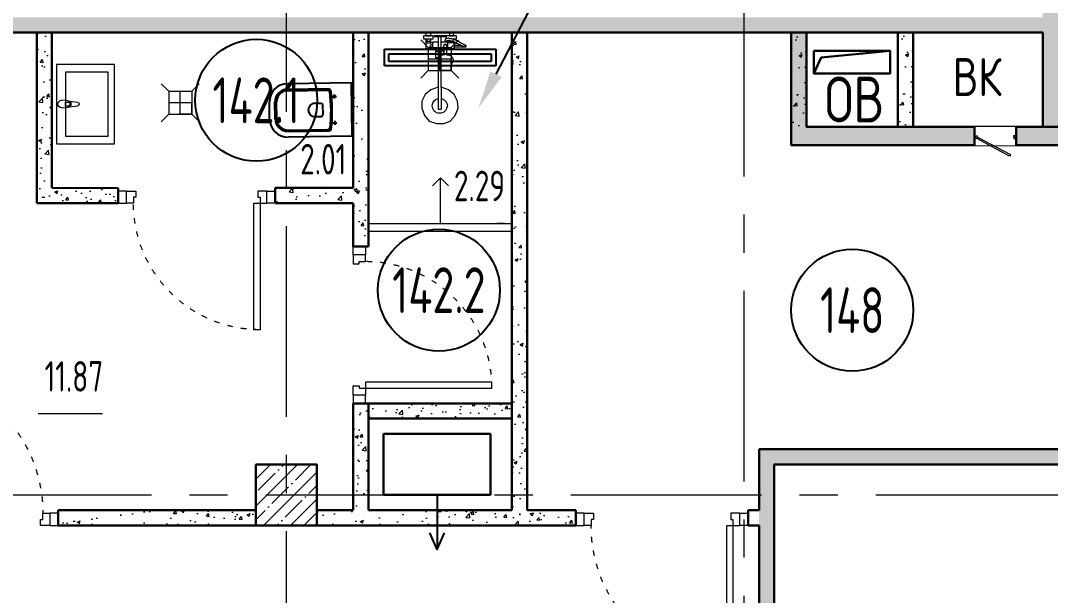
# Model space of a CAD drawing. Header units: millimetres. Extents: x -8689834 to 9419935, y 0 to 233063.
# Drawn here: x -207975 to -201223, y 105942 to 109713 of the extents above; entities that cross this region are included whole.
import ezdxf
from ezdxf import colors
from ezdxf.entities.mleader import LeaderData, LeaderLine
from ezdxf.enums import TextEntityAlignment as Align
from ezdxf.math import Vec2, Vec3

# ---------------------------------------------------------------- set-up
doc = ezdxf.new("R2010")
doc.units = ezdxf.units.MM
doc.header["$MEASUREMENT"] = 0
doc.linetypes.add('ACAD_ISO03W100', pattern=[30, 12, -18])
doc.linetypes.add('CENTER', pattern=[2, 1.25, -0.25, 0.25, -0.25])
doc.layers.get('0').update_dxf_attribs({"color": 250, "lineweight": 9})
for name, color, linetype, lineweight in [('АР_Выноски АПР', 7, 'Continuous', 5), ('АР_Двери', 175, 'Continuous', 18), ('АР_Колонны', 250, 'Continuous', 30), ('АР_Колонны Штрих', 250, 'Continuous', 5), ('АР_Маркер экспликации', 239, 'Continuous', 13), ('АР_Номер помещения', 1, 'Continuous', 25), ('АР_Оси', 195, 'Continuous', 9), ('АР_Отметки', 250, 'Continuous', 15), ('АР_Перегородки газоблок', 165, 'Continuous', 30), ('АР_Перегородки газоблок_Штрих', 165, 'Continuous', 5), ('АР_Помещения_площадь', 19, 'Continuous', 9), ('Задания на лючки', 32, 'Continuous', 15), ('М_проемы ОВ 4-5эт', 172, 'Continuous', 30)]:
    doc.layers.add(name, color=color, linetype=linetype, lineweight=lineweight)
for name, color, linetype in [('АР_Отверстия', 251, 'Continuous'), ('М_шахты ОВ-АР', 10, 'Continuous'), ('ПОДЛОЖКА', 251, 'Continuous'), ('ТХ_ВК_трапы', 5, 'Continuous'), ('ТХ_сантехника', 253, 'Continuous')]:
    doc.layers.add(name, color=color, linetype=linetype)
doc.styles.add('ICOCPEUR', font='isocpeur.ttf')
doc.styles.add('ISOCPEUR', font='isocpeur.ttf', dxfattribs={"width": 0.7})
doc.styles.get("Standard").update_dxf_attribs({"font": 'isocpeur.ttf', "width": 0.7})
pattern_1 = [(50, (0, 0), (215.17805, -18.82564), [22.5, -247.5]), (355, (0, 0), (-41.6254, 225.65764), [18, -198]), (100.45144, (17.93, -1.57), (173.55265, 206.832), [19.12206, -210.34263]), (46.1842, (0, 60), (320.1724, -49.65578), [33.75, -371.25]), (96.63564, (26.68, 55.86), (280.3986, 292.2356), [28.6831, -315.51413]), (351.18416, (0, 60), (280.3986, 292.2356), [27, -297]), (21, (30, 45), (179.07212, -120.78567), [22.5, -247.5]), (326, (30, 45), (72.9946, 217.54501), [18, -198]), (71.45144, (44.92, 34.93), (252.06671, 96.75935), [19.12206, -210.34263]), (37.5, (0, 0), (3.647957, 99.868156), [0, -195.6, 0, -201, 0, -198.75]), (7.5, (0, 0), (78.92086, 118.323514), [0, -114.6, 0, -191.1, 0, -75.75]), (327.5, (-66.9, 0), (160.14673, -6.766462), [0, -75, 0, -234, 0, -310.5]), (317.5, (-96.9, 0), (174.95585, 30.031495), [0, -97.5, 0, -155.4, 0, -220.5])]

# ---------------------------------------------------------------- blocks, each defined once
blk = doc.blocks.new('*U59')
at = {"layer": 'АР_Номер помещения', "color": 7}
blk.add_circle((-10429.2, 3686.1), 400, dxfattribs=at)
at = {"layer": 'АР_Помещения_площадь', "color": 7}
blk.add_line((-9125.1, 2539.7), (-9547.4, 2539.7), dxfattribs=at)
at = {"color": 7, "style": 'ISOCPEUR', "width": 0.7, "flags": 1}
blk.add_attdef('КАТЕГОРИЯ', (-499.2, -2092.2), '', height=250, dxfattribs=at)
at = {"layer": 'АР_Номер помещения', "color": 7, "style": 'ISOCPEUR', "width": 0.7}
blk.add_attdef('НОМЕР_ПОМЕЩЕНИЯ', text='', height=300, dxfattribs=at).set_placement((-10429.2, 3686.1), align=Align.MIDDLE_CENTER)
at = {"layer": 'АР_Помещения_площадь', "color": 7, "style": 'ISOCPEUR', "width": 0.7}
blk.add_attdef('ПЛОЩАДЬ_ПОМЕЩЕНИЯ', text='', height=200, dxfattribs=at).set_placement((-9120.2, 2786.2), align=Align.MIDDLE_RIGHT)
at = {"layer": 'АР_Помещения_площадь', "color": 7, "lineweight": 30, "width": 0.7, "flags": 104}
blk.add_attdef('ИМЯ_ПОМЕЩЕНИЯ', text='', height=100, dxfattribs=at).set_placement((157.6, 1217.1), align=Align.MIDDLE_CENTER)
blk = doc.blocks.new('*U280')
at = {"layer": 'АР_Номер помещения', "color": 7}
blk.add_circle((-1397.9, -1051.9), 400, dxfattribs=at)
at = {"layer": 'АР_Помещения_площадь', "color": 7}
blk.add_line((551.8, -1807.3), (129.5, -1807.3), dxfattribs=at)
at = {"color": 7, "style": 'ISOCPEUR', "width": 0.7, "flags": 1}
blk.add_attdef('КАТЕГОРИЯ', (-499.2, -2092.2), '', height=250, dxfattribs=at)
at = {"layer": 'АР_Номер помещения', "color": 7, "style": 'ISOCPEUR', "width": 0.7}
blk.add_attdef('НОМЕР_ПОМЕЩЕНИЯ', text='', height=300, dxfattribs=at).set_placement((-1397.9, -1051.9), align=Align.MIDDLE_CENTER)
at = {"layer": 'АР_Помещения_площадь', "color": 7, "lineweight": 30, "width": 0.7, "flags": 104}
blk.add_attdef('ИМЯ_ПОМЕЩЕНИЯ', text='', height=100, dxfattribs=at).set_placement((157.6, 1217.1), align=Align.MIDDLE_CENTER)
at = {"layer": 'АР_Помещения_площадь', "color": 7, "style": 'ISOCPEUR', "width": 0.7}
blk.add_attdef('ПЛОЩАДЬ_ПОМЕЩЕНИЯ', text='', height=200, dxfattribs=at).set_placement((556.7, -1560.8), align=Align.MIDDLE_RIGHT)
blk = doc.blocks.new('*U705')
blk.add_lwpolyline([(-100, 80), (-100, 910), (-140, 910), (-140, 80)], close=True)
for points in [[(-1030, 0), (-1030, 80), (-975, 80), (-975, 0), (-1030, 0)], [(-975, 80), (-975, 0), (-915, 0), (-915, 40), (-930, 40), (-930, 80), (-975, 80)], [(-55, 80), (-55, 0), (-115, 0), (-115, 40), (-100, 40), (-100, 80), (-55, 80)], [(0, 0), (0, 80), (-55, 80), (-55, 0), (0, 0)]]:
    blk.add_lwpolyline(points)
at = {"linetype": 'ACAD_ISO03W100', "ltscale": 3}
blk.add_arc((-100, 80), 830, 90, 180, dxfattribs=at)
blk = doc.blocks.new('унитаз поликлиники')
for p, q in [((0, 175), (0, -175)), ((0, 175), (420, 175)), ((420, 138.7), (149.6, 138.7)), ((125.6, 86.7), (99.5, 86.7)), ((112.4, 73.1), (112.4, 100.2)), ((420, 129), (156.8, 128.7)), ((191.9, -33.7), (191.9, 33.7)), ((242.4, 43.7), (201.9, 43.7)), ((494, 57.1), (494, -57.1)), ((504, 55), (504, -55)), ((540, 55), (540, -55)), ((242.4, -43.7), (201.9, -43.7)), ((125.5, -86.5), (99.4, -86.5)), ((112.3, -73), (112.3, -100.1)), ((420, -129), (155.2, -128.7)), ((0, -175), (420, -175)), ((420, -139), (147.9, -138.7))]:
    blk.add_line(p, q)
for centre, radius, start, end in [((420, 55), 120, 0, 90), ((420.5, 55.2), 83.5, 359.86187, 90.33349), ((420, 55), 74, 0, 90), ((242.4, 0), 43.7, 270, 90), ((420, -55), 120, 270, 0), ((420, -55), 84, 270, 0), ((420, -55), 74, 270, 358.40182)]:
    blk.add_arc(centre, radius, start, end)
at = {"extrusion": (0, 0, -1)}
for centre, major_axis, ratio, start_param, end_param in [((149.5, 127.3), (-5.6, -10.5), 0.821373, 1.269211, 2.570669), ((112.4, 86.8), (3.55, 3.55), 1, 5.504025, 11.78721), ((1158.1, 0), (-731, -726.4), 0.993775, 0.659849, 0.910919), ((984.1, 0), (-23.4, -941.4), 0.89728, 1.422258, 1.677847), ((154.4, 119.8), (-5.61, -7.72), 0.798093, 1.232924, 2.686723), ((201.9, -33.5), (4.12, -9.49), 0.964797, 0.42926, 1.943413), ((147.9, -127.5), (5.4, -10.4), 0.836443, 0.56114, 1.877577), ((155.2, -117.5), (5.3, -10.4), 0.842984, 0.549902, 1.8819)]:
    blk.add_ellipse(centre, major_axis=major_axis, ratio=ratio, start_param=start_param, end_param=end_param, dxfattribs=at)
for centre, major_axis, ratio, start_param, end_param in [((201.9, 33.5), (4.12, 9.49), 0.964797, 0.42926, 1.943413), ((112.3, -86.6), (3.54, -3.55), 1, 5.504025, 11.78721)]:
    blk.add_ellipse(centre, major_axis=major_axis, ratio=ratio, start_param=start_param, end_param=end_param)
blk = doc.blocks.new('Из_буфера27431')
at = {"linetype": 'Continuous', "lineweight": 5}
for p, q in [((-138.5, 11.1), (-85.6, 17.7)), ((-138.5, 11.1), (-85.6, 17.7)), ((-76.1, 21), (-34.1, 25)), ((-76.1, 21), (-34.1, 25)), ((-59, 13.6), (-73.9, 13.6)), ((-59, 13.6), (-73.9, 13.6)), ((-59, -13.6), (-59, 13.6)), ((-59, -13.6), (-59, 13.6)), ((-85.6, -17.7), (-138.5, -11.1)), ((-85.6, -17.7), (-138.5, -11.1)), ((-34.1, -25), (-76.1, -21)), ((-34.1, -25), (-76.1, -21)), ((-73.9, -13.6), (-59, -13.6)), ((-73.9, -13.6), (-59, -13.6))]:
    blk.add_line(p, q, dxfattribs=at)
for points in [[(0, -260), (-380, -260), (-380, 260), (0, 260)], [(-59, -210), (-339.1, -210), (-339.1, 210), (-59, 210)], [(-59, -210), (-339.1, -210), (-339.1, 210), (-59, 210)]]:
    blk.add_lwpolyline(points, close=True, dxfattribs=at)
for centre, radius, start, end in [((-137.1, 0), 11.2, 97.13892, 262.86108), ((-137.1, 0), 11.2, 97.13892, 262.86108), ((-74.2, 0), 21.1, 122.77103, 237.22897), ((-74.2, 0), 21.1, 122.77103, 237.22897), ((-73.9, 0), 13.6, 90, 270), ((-73.9, 0), 13.6, 90, 270), ((-74.2, 0), 21.1, 95.16961, 122.77103), ((-74.2, 0), 21.1, 95.16961, 122.77103), ((-34.1, 0), 25, 270, 90), ((-34.1, 0), 25, 270, 90), ((-74.2, 0), 21.1, 237.22897, 264.83039), ((-74.2, 0), 21.1, 237.22897, 264.83039)]:
    blk.add_arc(centre, radius, start, end, dxfattribs=at)
blk = doc.blocks.new('*U752')
blk.add_lwpolyline([(-100, 80), (-100, 1010), (-140, 1010), (-140, 80)], close=True)
for points in [[(-1130, 0), (-1130, 80), (-1075, 80), (-1075, 0), (-1130, 0)], [(-1075, 80), (-1075, 0), (-1015, 0), (-1015, 40), (-1030, 40), (-1030, 80), (-1075, 80)], [(-55, 80), (-55, 0), (-115, 0), (-115, 40), (-100, 40), (-100, 80), (-55, 80)], [(0, 0), (0, 80), (-55, 80), (-55, 0), (0, 0)]]:
    blk.add_lwpolyline(points)
at = {"linetype": 'ACAD_ISO03W100', "ltscale": 3}
blk.add_arc((-100, 80), 930, 90, 180, dxfattribs=at)
blk = doc.blocks.new('*U761')
blk.add_lwpolyline([(-100, 80), (-100, 1010), (-140, 1010), (-140, 80)], close=True)
for points in [[(-1130, 0), (-1130, 80), (-1075, 80), (-1075, 0), (-1130, 0)], [(-1075, 80), (-1075, 0), (-1015, 0), (-1015, 40), (-1030, 40), (-1030, 80), (-1075, 80)], [(-55, 80), (-55, 0), (-115, 0), (-115, 40), (-100, 40), (-100, 80), (-55, 80)], [(0, 0), (0, 80), (-55, 80), (-55, 0), (0, 0)]]:
    blk.add_lwpolyline(points)
at = {"linetype": 'ACAD_ISO03W100', "ltscale": 3}
blk.add_arc((-100, 80), 930, 90, 180, dxfattribs=at)
blk = doc.blocks.new('*U779')
for points in [[(0, 0), (0, -80), (55, -80), (55, 0), (0, 0)], [(55, -80), (55, 0), (115, 0), (115, -40), (100, -40), (100, -80), (55, -80)], [(975, -80), (975, 0), (915, 0), (915, -40), (930, -40), (930, -80), (975, -80)], [(1030, 0), (1030, -80), (975, -80), (975, 0), (1030, 0)]]:
    blk.add_lwpolyline(points)
blk.add_lwpolyline([(100, -80), (100, -910), (140, -910), (140, -80)], close=True)
at = {"linetype": 'ACAD_ISO03W100', "ltscale": 3}
blk.add_arc((100, -80), 830, 270, 0, dxfattribs=at)
blk = doc.blocks.new('*U780')
at = {"layer": 'АР_Номер помещения', "color": 7}
blk.add_circle((-6573.1, -2709.4), 400, dxfattribs=at)
at = {"layer": 'АР_Помещения_площадь', "color": 7}
blk.add_line((-5987.7, -3342.3), (-5987.7, -3342.3), dxfattribs=at)
at = {"color": 7, "style": 'ISOCPEUR', "width": 0.7, "flags": 1}
blk.add_attdef('КАТЕГОРИЯ', (-499.2, -2092.2), '', height=250, dxfattribs=at)
at = {"layer": 'АР_Номер помещения', "color": 7, "style": 'ISOCPEUR', "width": 0.7}
blk.add_attdef('НОМЕР_ПОМЕЩЕНИЯ', text='', height=300, dxfattribs=at).set_placement((-6573.1, -2709.4), align=Align.MIDDLE_CENTER)
at = {"layer": 'АР_Помещения_площадь', "color": 7, "lineweight": 30, "width": 0.7, "flags": 104}
blk.add_attdef('ИМЯ_ПОМЕЩЕНИЯ', text='', height=100, dxfattribs=at).set_placement((157.6, 1217.1), align=Align.MIDDLE_CENTER)
at = {"layer": 'АР_Помещения_площадь', "color": 7, "style": 'ISOCPEUR', "width": 0.7}
blk.add_attdef('ПЛОЩАДЬ_ПОМЕЩЕНИЯ', text='', height=200, dxfattribs=at).set_placement((-5982.8, -3095.8), align=Align.MIDDLE_RIGHT)
blk = doc.blocks.new('*U781')
at = {"layer": 'АР_Номер помещения', "color": 7}
blk.add_circle((-7450.8, -3955.1), 400, dxfattribs=at)
at = {"layer": 'АР_Помещения_площадь', "color": 7}
blk.add_line((-7021.8, -3517.7), (-7070.4, -3517.7), dxfattribs=at)
at = {"color": 7, "style": 'ISOCPEUR', "width": 0.7, "flags": 1}
blk.add_attdef('КАТЕГОРИЯ', (-499.2, -2092.2), '', height=250, dxfattribs=at)
at = {"layer": 'АР_Номер помещения', "color": 7, "style": 'ISOCPEUR', "width": 0.7}
blk.add_attdef('НОМЕР_ПОМЕЩЕНИЯ', text='', height=300, dxfattribs=at).set_placement((-7450.8, -3955.1), align=Align.MIDDLE_CENTER)
at = {"layer": 'АР_Помещения_площадь', "color": 7, "lineweight": 30, "width": 0.7, "flags": 104}
blk.add_attdef('ИМЯ_ПОМЕЩЕНИЯ', text='', height=100, dxfattribs=at).set_placement((157.6, 1217.1), align=Align.MIDDLE_CENTER)
at = {"layer": 'АР_Помещения_площадь', "color": 7, "style": 'ISOCPEUR', "width": 0.7}
blk.add_attdef('ПЛОЩАДЬ_ПОМЕЩЕНИЯ', text='', height=200, dxfattribs=at).set_placement((-7016.9, -3271.2), align=Align.MIDDLE_RIGHT)
blk = doc.blocks.new('ВВПС700_400')
at = {"linetype": 'ByBlock'}
for p, q in [((-3.5, 2), (3.5, 2)), ((-3.5, -2), (-3.5, 2)), ((3.5, 2), (3.5, -2)), ((3.5, -2), (-3.5, -2))]:
    blk.add_line(p, q, dxfattribs=at)
blk = doc.blocks.new('Из_буфера15266')
at = {"lineweight": 0, "ltscale": 100, "transparency": 33554687}
for points in [[(-13.2, -338.7), (-60.9, -354.5), (-97.9, -386.3), (-119.1, -428.6), (-119.1, -476.2), (-103.2, -523.9), (-71.4, -560.9), (-23.8, -576.8), (23.8, -576.8), (66.1, -560.9), (97.9, -523.9), (119.1, -476.2), (113.8, -428.6), (92.6, -386.3), (55.6, -354.5), (7.9, -338.7), (7.9, -195.8), (23.8, -195.8), (34.4, -195.8), (50.3, -195.8), (60.9, -195.8), (71.4, -190.5), (76.7, -185.2), (82, -174.6), (87.3, -169.3), (87.3, -158.7), (87.3, -153.5), (82, -148.2), (82, -148.2), (76.7, -137.6), (76.7, -137.6), (66.1, -132.3), (55.6, -127), (50.3, -127), (45, -127), (45, -105.8), (45, -84.7), (92.6, -84.7), (92.6, -74.1), (166.7, -74.1), (172, -74.1), (172, -68.8), (172, -63.5), (166.7, -63.5), (156.1, -58.2), (134.9, -47.6), (108.5, -31.7), (92.6, -26.5), (92.6, -21.2), (108.5, -21.2), (108.5, 0), (39.7, 0), (39.7, -21.2), (39.7, -21.2), (39.7, -21.2), (34.4, -21.2), (34.4, -21.2), (29.1, -42.3), (7.9, -42.3), (7.9, -5.3), (39.7, -5.3), (39.7, 0), (-39.7, 0), (-39.7, -5.3), (-13.2, -5.3), (-13.2, -42.3), (-50.3, -42.3), (-50.3, -47.6), (-60.9, -47.6), (-60.9, -37), (-60.9, -37), (-60.9, -21.2), (-45, -21.2), (-45, 0), (-108.5, 0), (-108.5, -21.2), (-92.6, -21.2), (-92.6, -37), (-92.6, -37), (-92.6, -47.6), (-92.6, -47.6), (-92.6, -84.7), (-29.1, -84.7)], [(-92.6, -21.2), (-60.9, -21.2)], [(-92.6, -37), (-60.9, -37)], [(-92.6, -47.6), (-60.9, -47.6)], [(-87.3, -21.2), (-87.3, -37)], [(-66.1, -21.2), (-66.1, -37)], [(-50.3, -47.6), (-50.3, -79.4)], [(-13.2, -5.3), (7.9, -5.3)], [(-13.2, -42.3), (-13.2, -142.9)], [(7.9, -195.8), (7.9, -42.3)], [(23.8, -63.5), (23.8, -63.5), (23.8, -63.5), (29.1, -58.2), (29.1, -58.2), (29.1, -58.2), (29.1, -58.2), (34.4, -58.2), (39.7, -58.2), (39.7, -58.2), (39.7, -58.2), (39.7, -58.2), (45, -58.2), (45, -63.5), (45, -63.5)], [(23.8, -105.8), (23.8, -63.5)], [(45, -42.3), (29.1, -42.3)], [(34.4, -58.2), (29.1, -58.2)], [(34.4, -58.2), (34.4, -58.2)], [(39.7, -58.2), (34.4, -58.2)], [(55.6, -15.9), (39.7, -21.2)], [(39.7, -58.2), (39.7, -58.2)], [(45, -63.5), (45, -63.5)], [(45, -84.7), (45, -63.5)], [(50.3, -47.6), (50.3, -47.6)], [(50.3, -52.9), (50.3, -47.6)], [(50.3, -79.4), (50.3, -47.6)], [(50.3, -58.2), (50.3, -52.9)], [(55.6, -15.9), (55.6, -15.9)], [(60.9, -21.2), (55.6, -15.9)], [(55.6, -31.7), (55.6, -31.7)], [(76.7, -37), (55.6, -31.7)], [(92.6, -26.5), (76.7, -21.2), (60.9, -21.2)], [(60.9, -37), (66.1, -37), (82, -37), (82, -37)], [(87.3, -47.6), (60.9, -47.6)], [(66.1, -31.7), (66.1, -37)], [(87.3, -37), (76.7, -37)], [(82, -21.2), (92.6, -21.2)], [(92.6, -63.5), (92.6, -74.1)], [(166.7, -74.1), (150.8, -68.8), (134.9, -63.5)], [(-50.3, -79.4), (-13.2, -79.4)], [(-29.1, -84.7), (-29.1, -142.9), (-23.8, -142.9), (-23.8, -142.9), (-23.8, -142.9), (-18.5, -142.9), (-13.2, -142.9), (-13.2, -142.9), (-13.2, -338.7)], [(-29.1, -84.7), (-13.2, -84.7)], [(-29.1, -100.5), (-13.2, -100.5)], [(23.8, -79.4), (7.9, -79.4)], [(23.8, -84.7), (7.9, -84.7)], [(23.8, -100.5), (7.9, -100.5)], [(13.2, -127), (7.9, -127)], [(18.5, -127), (13.2, -127)], [(23.8, -121.7), (18.5, -127)], [(23.8, -84.7), (23.8, -127)], [(23.8, -127), (23.8, -105.8)], [(45, -121.7), (34.4, -121.7), (23.8, -121.7)], [(50.3, -79.4), (45, -79.4)], [(45, -127), (45, -121.7)], [(166.7, -74.1), (166.7, -74.1)], [(-13.2, -338.7), (-13.2, -481.5)], [(7.9, -338.7), (7.9, -481.5)], [(-13.2, -481.5), (7.9, -481.5)]]:
    blk.add_lwpolyline(points, dxfattribs=at)
for points in [[(-92.6, 0), (-60.9, 0), (-60.9, 21.2), (-92.6, 21.2)], [(60.9, 0), (87.3, 0), (87.3, 21.2), (60.9, 21.2)], [(39.7, -21.2), (39.7, -21.2)], [(50.3, -42.3), (45, -42.3), (45, -31.7), (55.6, -31.7), (55.6, -31.7), (55.6, -37), (60.8, -37), (60.8, -47.6), (50.3, -47.6)], [(87.3, -47.6), (87.3, -37), (103.2, -47.6), (129.6, -58.2), (134.9, -63.5), (92.6, -63.5), (92.6, -47.6)]]:
    blk.add_lwpolyline(points, close=True, dxfattribs=at)
for points, knots in [([(-50.3, -74.1), (-55.6, -79.4), (-60.9, -74.1), (-66.1, -74.1), (-66.1, -68.8), (-66.1, -63.5), (-60.9, -58.2), (-55.6, -58.2), (-55.6, -58.2), (-50.3, -58.2)], [0, 0, 0, 0, 1, 1, 1, 2, 2, 2, 3, 3, 3, 3]), ([(7.9, -412.7), (34.4, -418), (55.6, -444.5), (45, -471), (39.7, -497.4), (13.2, -513.3), (-13.2, -508), (-39.7, -502.7), (-55.6, -476.2), (-50.3, -449.8), (-45, -428.6), (-34.4, -418), (-13.2, -412.7)], [0, 0, 0, 0, 1, 1, 1, 2, 2, 2, 3, 3, 3, 4, 4, 4, 4])]:
    blk.add_open_spline(points, degree=3, knots=knots, dxfattribs=at)
blk = doc.blocks.new('_DotSmall')
at = {"color": 0, "linetype": 'ByBlock', "const_width": 0.5}
blk.add_lwpolyline([(-0.0625, 0, 1), (0.0625, 0, 1)], format="xyb", close=True, dxfattribs=at)
blk = doc.blocks.new('*U2033')
at = {"color": 7}
blk.add_wipeout([(-565, 218), (445, 218), (445, -226), (-565, -226)], dxfattribs=at)
at = {"lineweight": 30}
for p, q in [((-565, 218), (-565, -226)), ((445, 218), (445, -226))]:
    blk.add_line(p, q, dxfattribs=at)
for p, q in [((-530, 60), (-565, 60)), ((-550, 60), (-550, -10)), ((-550, -10), (-550, 60)), ((-510, 60), (-530, 60)), ((-510, 20), (-510, 60)), ((-500, 20), (-510, 20)), ((-500, -10), (-500, 20)), ((380, -10), (380, 20)), ((380, 20), (390, 20)), ((390, 20), (390, 60)), ((390, 60), (410, 60)), ((410, 60), (445, 60)), ((430, 60), (430, -10)), ((430, -10), (430, 60)), ((-565, -10), (-530, -10)), ((-530, -10), (-500, -10)), ((410, -10), (380, -10)), ((445, -10), (410, -10))]:
    blk.add_line(p, q)
blk.add_lwpolyline([(389, 60), (370, 25), (-424, 448), (-406, 483)], close=True)
blk = doc.blocks.new('Трап ТХ')
at = {"layer": 'ТХ_ВК_трапы', "color": 5, "lineweight": 0}
for p, q in [((305243.2, -196674.3), (305292.9, -196724.5)), ((305491.2, -196675.5), (305442.2, -196724.5)), ((305292.9, -196724.5), (305292.9, -196874.5)), ((305292.9, -196724.5), (305442.2, -196724.5)), ((305367.6, -196874.5), (305367.6, -196724.5)), ((305442.2, -196724.5), (305442.2, -196874.5)), ((305442.2, -196799.5), (305292.9, -196799.5)), ((305442.2, -196874.5), (305442.2, -196799.5)), ((305243.2, -196924.3), (305292.9, -196874.5)), ((305292.9, -196874.5), (305442.2, -196874.5)), ((305442.2, -196874.5), (305367.6, -196874.5)), ((305493.2, -196925.5), (305442.2, -196874.5))]:
    blk.add_line(p, q, dxfattribs=at)

msp = doc.modelspace()

# ---------------------------------------------------------------- hatches: boundary and pattern name
at = {"layer": 'АР_Колонны Штрих', "ltscale": 100}
h = msp.add_hatch(dxfattribs=at)
h.set_pattern_fill('ANSI35', color=256, scale=500)
h.set_pattern_definition([(45, (-1163486.01, 146672.16), (-88.388348, 88.388348), []), (45, (-1163397.63, 146672.16), (-88.388348, 88.388348), [156.25, -31.25, 0, -31.25])])
h.paths.add_polyline_path([(-206033.915, 106800.682), (-206433.915, 106800.682), (-206433.915, 106400.682), (-206033.915, 106400.682)])
at = {"layer": 'АР_Перегородки газоблок_Штрих', "ltscale": 100}
h = msp.add_hatch(dxfattribs=at)
h.set_pattern_fill('AR-CONC', color=256, scale=30)
h.set_pattern_definition(pattern_1)
h.paths.add_polyline_path([(-210461.845, 109734.706), (-210361.845, 109634.706)], flags=17)
h.paths.add_polyline_path([(-201173.386, 109734.706), (-201293.386, 109734.706), (-210461.845, 109734.706), (-210361.845, 109634.706), (-202922.38, 109634.706), (-202922.38, 109061.231), (-202922.38, 108895.278), (-200133.915, 108895.278), (-200133.915, 106900.629), (-203133.862, 106900.629), (-203133.862, 104807.668), (-203241.852, 104807.722), (-203241.883, 104707.722), (-203033.915, 104707.668), (-203033.915, 106800.682), (-200033.915, 106800.682), (-200033.915, 110700.938), (-201173.387, 110702.536), (-201273.387, 110702.537), (-201273.386, 109734.706), (-201173.386, 109734.706), (-201173.386, 110062.089), (-201173.386, 110600.938), (-201171.313, 110600.938), (-200133.915, 110600.938), (-200133.915, 109015.278), (-201173.386, 109015.278)])
h.paths.add_polyline_path([(-201273.386, 109634.706), (-201273.386, 109014.706), (-202822.38, 109014.706), (-202822.38, 109634.706)], flags=16)
h.paths.add_polyline_path([(-202969.989, 109634.706), (-202849.5, 109634.706)], flags=17)
h = msp.add_hatch(dxfattribs=at)
h.set_pattern_fill('AR-CONC', color=256, scale=30)
h.set_pattern_definition([(50, (0, 673.48), (215.17805, -18.82564), [22.5, -247.5]), (355, (0, 673.48), (-41.6254, 225.65764), [18, -198]), (100.45144, (17.93, 671.9), (173.55265, 206.832), [19.12206, -210.34263]), (46.1842, (0, 733.48), (320.1724, -49.65578), [33.75, -371.25]), (96.63564, (26.68, 729.34), (280.3986, 292.2356), [28.6831, -315.51413]), (351.18416, (0, 733.48), (280.3986, 292.2356), [27, -297]), (21, (30, 718.48), (179.07212, -120.78567), [22.5, -247.5]), (326, (30, 718.48), (72.9946, 217.54501), [18, -198]), (71.45144, (44.92, 708.4), (252.06671, 96.75935), [19.12206, -210.34263]), (37.5, (0, 673.475), (3.647957, 99.868156), [0, -195.6, 0, -201, 0, -198.75]), (7.5, (0, 673.48), (78.92086, 118.323514), [0, -114.6, 0, -191.1, 0, -75.75]), (327.5, (-66.9, 673.475), (160.14673, -6.766462), [0, -75, 0, -234, 0, -310.5]), (317.5, (-96.9, 673.48), (174.95585, 30.031495), [0, -97.5, 0, -155.4, 0, -220.5])])
h.paths.add_polyline_path([(-205694.829, 109614.706), (-205794.829, 109614.706), (-205794.829, 108614.76), (-206233.915, 108614.76), (-206233.915, 108514.76), (-205794.829, 108514.76), (-205794.829, 108231.393), (-205694.829, 108231.393)])
h.paths.add_polyline_path([(-207335.099, 108614.282), (-207769.87, 108614.716), (-207769.865, 109634.716), (-207869.862, 109634.706), (-207869.854, 108514.829), (-207335.069, 108514.706)])
h.paths.add_polyline_path([(-206233.915, 108614.76), (-206305.069, 108614.76), (-206305.069, 108514.76), (-206233.915, 108514.76)])
h = msp.add_hatch(dxfattribs=at)
h.set_pattern_fill('AR-CONC', color=256, scale=30)
h.set_pattern_definition([(50, (0, 396.71), (215.17805, -18.82564), [22.5, -247.5]), (355, (0, 396.7), (-41.6254, 225.65764), [18, -198]), (100.45144, (17.93, 395.14), (173.55265, 206.832), [19.12206, -210.34263]), (46.1842, (0, 456.7), (320.1724, -49.65578), [33.75, -371.25]), (96.63564, (26.68, 452.57), (280.3986, 292.2356), [28.6831, -315.51413]), (351.18416, (0, 456.7), (280.3986, 292.2356), [27, -297]), (21, (30, 441.71), (179.07212, -120.78567), [22.5, -247.5]), (326, (30, 441.7), (72.9946, 217.54501), [18, -198]), (71.45144, (44.92, 431.64), (252.06671, 96.75935), [19.12206, -210.34263]), (37.5, (0, 396.71), (3.647957, 99.868156), [0, -195.6, 0, -201, 0, -198.75]), (7.5, (0, 396.71), (78.92086, 118.323514), [0, -114.6, 0, -191.1, 0, -75.75]), (327.5, (-66.9, 396.71), (160.14673, -6.766462), [0, -75, 0, -234, 0, -310.5]), (317.5, (-96.9, 396.71), (174.95585, 30.031495), [0, -97.5, 0, -155.4, 0, -220.5])])
h.paths.add_polyline_path([(-204334.372, 106500.682), (-204654.829, 106500.682), (-204654.829, 106997.393), (-204754.829, 106997.393), (-204754.829, 106500.682), (-205694.829, 106500.682), (-205694.829, 107201.393), (-205794.829, 107201.393), (-205794.829, 106500.682), (-206033.915, 106500.682), (-206031.814, 106400.682), (-204334.372, 106400.682)])
h.paths.add_polyline_path([(-204654.829, 109634.706), (-204754.829, 109634.706), (-204754.829, 106997.393), (-204654.829, 106997.393)])
h = msp.add_hatch(dxfattribs=at)
h.set_pattern_fill('AR-CONC', color=256, scale=30)
h.set_pattern_definition([(50, (-698.25, -5.25), (215.17805, -18.82564), [22.5, -247.5]), (355, (-698.25, -5.25), (-41.6254, 225.65764), [18, -198]), (100.45144, (-680.32, -6.82), (173.55265, 206.832), [19.12206, -210.34263]), (46.1842, (-698.25, 54.75), (320.1724, -49.65578), [33.75, -371.25]), (96.63564, (-671.57, 50.6), (280.3986, 292.2356), [28.6831, -315.51413]), (351.18416, (-698.25, 54.75), (280.3986, 292.2356), [27, -297]), (21, (-668.25, 39.75), (179.07212, -120.78567), [22.5, -247.5]), (326, (-668.25, 39.75), (72.9946, 217.54501), [18, -198]), (71.45144, (-653.33, 29.69), (252.06671, 96.75935), [19.12206, -210.34263]), (37.5, (-698.25, -5.25), (3.647957, 99.868156), [0, -195.6, 0, -201, 0, -198.75]), (7.5, (-698.25, -5.25), (78.92086, 118.323514), [0, -114.6, 0, -191.1, 0, -75.75]), (327.5, (-765.15, -5.25), (160.14673, -6.766462), [0, -75, 0, -234, 0, -310.5]), (317.5, (-795.15, -5.25), (174.95585, 30.031495), [0, -97.5, 0, -155.4, 0, -220.5])])
h.paths.add_polyline_path([(-202822.38, 109634.706), (-202922.38, 109634.706), (-202922.38, 109010.029), (-202822.38, 109010.029)])
h = msp.add_hatch(dxfattribs=at)
h.set_pattern_fill('AR-CONC', color=256, scale=30)
h.set_pattern_definition(pattern_1)
h.paths.add_polyline_path([(-202124.129, 109634.706), (-202224.129, 109634.706), (-202224.129, 109015.278), (-202124.129, 109015.278)])
h = msp.add_hatch(dxfattribs=at)
h.set_pattern_fill('AR-CONC', color=256, scale=30)
h.set_pattern_definition(pattern_1)
h.paths.add_polyline_path([(-204754.829, 107201.393), (-205694.829, 107201.393), (-205694.829, 107101.393), (-204754.829, 107101.393)])
h = msp.add_hatch(dxfattribs=at)
h.set_pattern_fill('AR-CONC', color=256, scale=30)
h.set_pattern_definition([(50, (-5505.05, -3282.91), (215.17805, -18.82564), [22.5, -247.5]), (355, (-5505.05, -3282.91), (-41.6254, 225.65764), [18, -198]), (100.45144, (-5487.12, -3284.48), (173.55265, 206.832), [19.12206, -210.34263]), (46.1842, (-5505.05, -3222.9), (320.1724, -49.65578), [33.75, -371.25]), (96.63564, (-5478.37, -3227.05), (280.3986, 292.2356), [28.6831, -315.51413]), (351.18416, (-5505.05, -3222.9), (280.3986, 292.2356), [27, -297]), (21, (-5475.05, -3237.91), (179.07212, -120.78567), [22.5, -247.5]), (326, (-5475.05, -3237.91), (72.9946, 217.54501), [18, -198]), (71.45144, (-5460.13, -3247.98), (252.06671, 96.75935), [19.12206, -210.34263]), (37.5, (-5505.05, -3282.91), (3.647957, 99.868156), [0, -195.6, 0, -201, 0, -198.75]), (7.5, (-5505.05, -3282.91), (78.92086, 118.323514), [0, -114.6, 0, -191.1, 0, -75.75]), (327.5, (-5571.95, -3282.91), (160.14673, -6.766462), [0, -75, 0, -234, 0, -310.5]), (317.5, (-5601.95, -3282.91), (174.95585, 30.031495), [0, -97.5, 0, -155.4, 0, -220.5])])
h.paths.add_polyline_path([(-206433.915, 106400.682), (-207729.183, 106400.682), (-207729.183, 106500.682), (-206433.915, 106500.682)])

# ---------------------------------------------------------------- linework, layer by layer
at = {"layer": 'АР_Колонны', "ltscale": 100}
msp.add_lwpolyline([(-206433.915, 106800.682), (-206033.915, 106800.682), (-206033.915, 106400.682), (-206433.915, 106400.682)], close=True, dxfattribs=at)
at = {"layer": 'АР_Оси', "linetype": 'CENTER', "ltscale": 1000}
for p, q in [((-203233.822, 135939.875), (-203233.822, 80207.526)), ((-206233.915, 134363.151), (-206233.915, 78630.803)), ((-224367.609, 106600.682), (-141189.207, 106600.682))]:
    msp.add_line(p, q, dxfattribs=at)
at = {"layer": 'АР_Перегородки газоблок', "ltscale": 100}
for p, q in [((-210361.845, 109634.706), (-201273.386, 109634.706)), ((-207869.874, 108514.829), (-207869.862, 109634.706)), ((-207769.873, 108614.727), (-207769.862, 109634.705)), ((-205794.829, 109634.706), (-205794.829, 108614.76)), ((-205694.829, 109634.706), (-205694.829, 108231.393)), ((-204754.829, 106500.682), (-204754.829, 109634.706)), ((-204654.829, 106500.682), (-204654.829, 109634.706)), ((-207769.873, 108614.727), (-207335.099, 108614.282)), ((-207335.099, 108614.282), (-207335.099, 108514.282)), ((-206305.069, 108514.76), (-206305.069, 108614.76)), ((-206305.069, 108614.76), (-205794.829, 108614.76)), ((-207869.874, 108514.829), (-207335.099, 108514.282)), ((-206305.069, 108514.76), (-205794.829, 108514.76)), ((-205794.829, 108514.76), (-205794.829, 108231.393)), ((-205694.829, 108231.393), (-205794.829, 108231.393)), ((-205794.829, 107201.393), (-205694.829, 107201.393)), ((-205794.829, 107201.393), (-205794.829, 106500.682)), ((-205694.829, 107201.393), (-205694.829, 106500.682)), ((-205694.829, 107201.393), (-204754.829, 107201.393)), ((-205694.829, 107101.393), (-204754.829, 107101.393)), ((-200133.915, 106900.629), (-203133.862, 106900.629)), ((-203133.862, 106500.682), (-203133.862, 106900.629)), ((-207729.257, 106500.682), (-207729.257, 106400.682)), ((-207729.257, 106500.682), (-206433.915, 106500.682)), ((-206033.915, 106500.682), (-205794.829, 106500.682)), ((-205694.829, 106500.682), (-204754.829, 106500.682)), ((-204654.829, 106500.682), (-204334.372, 106500.682)), ((-204334.372, 106400.682), (-204334.372, 106500.682)), ((-203204.372, 106400.682), (-203204.372, 106500.682)), ((-203204.372, 106500.682), (-203133.862, 106500.682)), ((-207729.257, 106400.682), (-204334.372, 106400.682)), ((-203204.372, 106400.682), (-203133.862, 106400.682)), ((-203133.862, 104807.668), (-203133.862, 106400.682))]:
    msp.add_line(p, q, dxfattribs=at)
for points in [[(-200033.915, 110700.994), (-200033.915, 106800.682), (-203033.915, 106800.682), (-203033.915, 104707.668)], [(-200033.915, 108895.278), (-202922.38, 108895.278), (-202922.38, 109634.706)], [(-200133.915, 109015.278), (-202822.38, 109015.278), (-202822.38, 109634.706)], [(-202224.129, 109014.706), (-202224.129, 109634.706)], [(-202124.129, 109015.278), (-202124.129, 109634.706)], [(-201273.386, 109015.278), (-201273.386, 109634.706)], [(-203133.862, 106400.629), (-203133.862, 106400.682)]]:
    msp.add_lwpolyline(points, dxfattribs=at)
at = {"layer": 'М_проемы ОВ 4-5эт'}
msp.add_lwpolyline([(-202774.129, 109514.706), (-202274.129, 109514.706), (-202274.129, 109364.706), (-202774.129, 109364.706)], close=True, dxfattribs=at)
msp.add_lwpolyline([(-202774.129, 109364.706), (-202725.868, 109470.488), (-202274.129, 109514.706)], dxfattribs=at)
at = {"layer": 'М_шахты ОВ-АР', "linetype": 'ByBlock'}
for points in [[(-205244.829, 106600.682), (-205244.829, 106242.918), (-205293.141, 106351.763)], [(-205244.829, 106600.682), (-205244.829, 106242.918), (-205196.518, 106351.763)]]:
    msp.add_lwpolyline(points, dxfattribs=at)
at = {"layer": 'ПОДЛОЖКА', "lineweight": 15}
for p, q in [((-205222.196, 108681.358), (-205275.229, 108628.325)), ((-205222.196, 108381.358), (-205222.196, 108681.358)), ((-205222.196, 108681.358), (-205169.163, 108628.325)), ((-205692.196, 108381.358), (-204752.196, 108381.358)), ((-205692.196, 108381.358), (-204752.196, 108381.358)), ((-205692.196, 108381.358), (-204752.196, 108381.358)), ((-205692.196, 108381.358), (-204752.196, 108381.358)), ((-205692.196, 108331.358), (-204752.196, 108331.358)), ((-205692.196, 108331.358), (-204752.196, 108331.358)), ((-205692.196, 108331.358), (-204752.196, 108331.358)), ((-205692.196, 108331.358), (-204752.196, 108331.358))]:
    msp.add_line(p, q, dxfattribs=at)
at = {"layer": 'ТХ_сантехника', "ltscale": 100}
for p, q in [((-205589.831, 109414.706), (-205589.831, 109524.706)), ((-205589.831, 109524.706), (-204859.831, 109524.706)), ((-205589.831, 109414.706), (-205589.831, 109524.706)), ((-205589.831, 109524.706), (-204859.831, 109524.706)), ((-205589.831, 109414.706), (-205589.831, 109524.706)), ((-205589.831, 109524.706), (-204859.831, 109524.706)), ((-205589.831, 109414.706), (-205589.831, 109524.706)), ((-205589.831, 109524.706), (-204859.831, 109524.706)), ((-204859.831, 109524.706), (-204859.831, 109414.706)), ((-205559.831, 109444.706), (-205559.831, 109494.706)), ((-205559.831, 109494.706), (-204889.831, 109494.706)), ((-205559.831, 109444.706), (-205559.831, 109494.706)), ((-205559.831, 109494.706), (-204889.831, 109494.706)), ((-205559.831, 109444.706), (-205559.831, 109494.706)), ((-205559.831, 109494.706), (-204889.831, 109494.706)), ((-205559.831, 109444.706), (-205559.831, 109494.706)), ((-205559.831, 109494.706), (-204889.831, 109494.706)), ((-204889.831, 109494.706), (-204889.831, 109444.706)), ((-204889.831, 109494.706), (-204889.831, 109444.706)), ((-204889.831, 109494.706), (-204889.831, 109444.706)), ((-204889.831, 109494.706), (-204889.831, 109444.706)), ((-204859.831, 109414.706), (-205589.831, 109414.706)), ((-204859.831, 109414.706), (-205589.831, 109414.706)), ((-204859.831, 109414.706), (-205589.831, 109414.706)), ((-204859.831, 109414.706), (-205589.831, 109414.706)), ((-204889.831, 109444.706), (-205559.831, 109444.706)), ((-204889.831, 109444.706), (-205559.831, 109444.706)), ((-204889.831, 109444.706), (-205559.831, 109444.706)), ((-204889.831, 109444.706), (-205559.831, 109444.706))]:
    msp.add_line(p, q, dxfattribs=at)

# ---------------------------------------------------------------- block references
at = {"layer": 'АР_Двери', "xscale": -1, "rotation": 180}
for name, p in [('*U705', (-206305.069, 108594.706)), ('*U752', (-203204.372, 106480.682))]:
    msp.add_blockref(name, p, dxfattribs=at)
at = {"layer": 'АР_Двери', "color": 253, "rotation": 90.00000000000001}
msp.add_blockref('*U779', (-205794.829, 107201.393), dxfattribs=at)
at = {"layer": 'АР_Двери', "xscale": -1}
msp.add_blockref('*U761', (-208859.257, 106400.682), dxfattribs=at)
at = {"layer": 'АР_Маркер экспликации'}
ref = msp.add_blockref('*U780', (-199856.788, 111899.1), dxfattribs=at)
ref.add_attrib('НОМЕР_ПОМЕЩЕНИЯ', '142.1', dxfattribs={"layer": 'АР_Номер помещения', "color": 7, "height": 300, "style": 'ISOCPEUR', "width": 0.7}).set_placement((-206429.915, 109189.681), align=Align.MIDDLE_CENTER)
ref.add_attrib('ПЛОЩАДЬ_ПОМЕЩЕНИЯ', '2.01', dxfattribs={"layer": 'АР_Помещения_площадь', "color": 7, "height": 200, "style": 'ISOCPEUR', "width": 0.7}).set_placement((-205839.561, 108803.296), align=Align.MIDDLE_RIGHT)
ref = msp.add_blockref('*U781', (-197781.748, 111899.1), dxfattribs=at)
ref.add_attrib('НОМЕР_ПОМЕЩЕНИЯ', '142.2', dxfattribs={"layer": 'АР_Номер помещения', "color": 7, "height": 300, "style": 'ISOCPEUR', "width": 0.7}).set_placement((-205232.5, 107943.975), align=Align.MIDDLE_CENTER)
ref.add_attrib('ПЛОЩАДЬ_ПОМЕЩЕНИЯ', '2.29', dxfattribs={"layer": 'АР_Помещения_площадь', "color": 7, "height": 200, "style": 'ISOCPEUR', "width": 0.7}).set_placement((-204798.614, 108627.864), align=Align.MIDDLE_RIGHT)
ref = msp.add_blockref('*U59', (-198312.961, 104592.232), dxfattribs=at)
ref.add_attrib('НОМЕР_ПОМЕЩЕНИЯ', '142', dxfattribs={"layer": 'АР_Номер помещения', "color": 7, "height": 300, "style": 'ISOCPEUR', "width": 0.7}).set_placement((-208742.125, 108278.363), align=Align.MIDDLE_CENTER)
ref.add_attrib('ПЛОЩАДЬ_ПОМЕЩЕНИЯ', '11.87', dxfattribs={"layer": 'АР_Помещения_площадь', "color": 7, "height": 200, "style": 'ISOCPEUR', "width": 0.7}).set_placement((-207433.126, 107378.475), align=Align.MIDDLE_RIGHT)
ref = msp.add_blockref('*U280', (-201124.54, 108864.766), dxfattribs=at)
ref.add_attrib('НОМЕР_ПОМЕЩЕНИЯ', '148', dxfattribs={"layer": 'АР_Номер помещения', "color": 7, "height": 300, "style": 'ISOCPEUR', "width": 0.7}).set_placement((-202522.477, 107812.912), align=Align.MIDDLE_CENTER)
ref.add_attrib('ПЛОЩАДЬ_ПОМЕЩЕНИЯ', '10.85', dxfattribs={"layer": 'АР_Помещения_площадь', "color": 7, "height": 200, "style": 'ISOCPEUR', "width": 0.7}).set_placement((-200567.848, 107303.933), align=Align.MIDDLE_RIGHT)
at = {"layer": 'М_проемы ОВ 4-5эт', "xscale": 100, "yscale": 100, "zscale": 100}
msp.add_blockref('ВВПС700_400', (-205244.829, 106800.682), dxfattribs=at)
at = {"layer": 'ТХ_ВК_трапы', "color": 2}
for p in [(-510595.059, 306260.029), (-512295.828, 305973.073)]:
    msp.add_blockref('Трап ТХ', p, dxfattribs=at)
at = {"layer": 'ТХ_сантехника', "ltscale": 100}
msp.add_blockref('Из_буфера15266', (-205224.831, 109613.535), dxfattribs=at)
at = {"layer": 'ТХ_сантехника', "ltscale": 100, "xscale": -1}
msp.add_blockref('Из_буфера27431', (-207739.523, 109164.62), dxfattribs=at)
at = {"layer": 'ТХ_сантехника', "rotation": 180.8645356381789}
msp.add_blockref('унитаз поликлиники', (-205803.142, 109130.092), dxfattribs=at)

# ---------------------------------------------------------------- texts
at = {"layer": 'АР_Отверстия', "color": 1, "ltscale": 100, "insert": (-201703.986, 109342.023), "char_height": 250, "attachment_point": 5, "line_spacing_factor": 0.7, "style": 'ICOCPEUR'}
msp.add_mtext('\\A1;{\\W0.8;ВК}', dxfattribs=at)
at = {"layer": 'АР_Отверстия', "ltscale": 100, "insert": (-202508.476, 109194.836), "char_height": 300, "attachment_point": 5, "line_spacing_factor": 0.7, "style": 'ICOCPEUR'}
msp.add_mtext('\\A1;{\\W0.8;ОВ}', dxfattribs=at)

# ---------------------------------------------------------------- leaders
at = {"layer": 'АР_Выноски АПР'}
ml = msp.add_multileader_mtext('Standard', dxfattribs=at)
ml.set_content('\\A1;Поддон в строительном \\Pисполнении ', color=256, style='ISOCPEUR')
ml.set_leader_properties()
ml.build(insert=Vec2(0, 0))
ml.multileader.update_dxf_attribs({"text_left_attachment_type": 6, "text_right_attachment_type": 6, "dogleg_length": 100, "arrow_head_size": 250})
ctx = ml.context
ctx.base_point, ctx.char_height, ctx.arrow_head_size, ctx.landing_gap_size, ctx.plane_origin = Vec3(-203805.204, 111312.98), 250, 250, 25, Vec3(-227070.272, 109283.841)
ctx.left_attachment, ctx.right_attachment = 6, 6
notes = []
notes.append((ctx, [(1, (1, 1, 0), (-203839.206, 111312.98), (1, 0), 34.002, [(1, [(-204973.5, 109139)], 0, [])])]))
ctx.mtext.insert, ctx.mtext.width, ctx.mtext.defined_height, ctx.mtext.flow_direction = Vec3(-203780.204, 111612.98), 1595.86874, 3.979039320256561e-13, 5
at = {"layer": 'АР_Отметки'}
ml = msp.add_multileader_mtext('Standard', dxfattribs=at)
ml.set_content('{\\W0.8;-2,730}', color=256, style='ISOCPEUR')
ml.set_leader_properties(color=256, linetype='Continuous', lineweight=-1)
ml.set_arrow_properties(name='DOTSMALL')
ml.build(insert=Vec2(0, 0))
ml.multileader.update_dxf_attribs({"has_text_frame": 1, "text_left_attachment_type": 4, "text_right_attachment_type": 4, "dogleg_length": 100, "arrow_head_size": 180})
ctx = ml.context
ctx.base_point, ctx.char_height, ctx.arrow_head_size, ctx.landing_gap_size, ctx.plane_origin = Vec3(-314791.321, 121809.018, 0), 250, 180, 50, Vec3(-319449.83, 117956.711, 0)
ctx.left_attachment, ctx.right_attachment = 4, 4
notes.append((ctx, [(0, (0, 0, 0), (0, 0), (1, 0), 1, [])]))
ctx.mtext.insert, ctx.mtext.width, ctx.mtext.defined_height, ctx.mtext.line_spacing_style, ctx.mtext.flow_direction = Vec3(-314741.321, 122142.352, 0), 769.98896, 343.888, 2, 5
for ctx, leaders in notes:
    for number, flags, end, landing, length, lines in leaders:
        leader = LeaderData()
        leader.index, (leader.has_last_leader_line, leader.has_dogleg_vector, leader.attachment_direction) = number, flags
        leader.last_leader_point, leader.dogleg_vector, leader.dogleg_length = Vec3(end), Vec3(landing), length
        for number, points, colour, breaks in lines:
            line = LeaderLine()
            line.index, line.vertices, line.color, line.breaks = number, Vec3.list(points), colors.encode_raw_color(colour), breaks
            leader.lines.append(line)
        ctx.leaders.append(leader)

# ---------------------------------------------------------------- next in the draw order: block references
at = {"layer": 'Задания на лючки', "xscale": 0.2701273999331003, "yscale": 0.2701273999331003, "zscale": 0.2701273999331003, "rotation": 180.0022807060942}
msp.add_blockref('*U2033', (-201600.351, 108954.225), dxfattribs=at)

# ---------------------------------------------------------------- next in the draw order: leaders
at = {"layer": 'АР_Отметки'}
ml = msp.add_multileader_mtext('Standard', dxfattribs=at)
ml.set_content('0,000', color=256, style='ISOCPEUR')
ml.set_leader_properties(color=256, linetype='Continuous', lineweight=-1)
ml.set_arrow_properties(name='DOTSMALL')
ml.build(insert=Vec2(0, 0))
ml.multileader.update_dxf_attribs({"has_text_frame": 1, "text_left_attachment_type": 4, "text_right_attachment_type": 4, "dogleg_length": 100, "arrow_head_size": 180})
ctx = ml.context
ctx.base_point, ctx.char_height, ctx.arrow_head_size, ctx.landing_gap_size, ctx.plane_origin = Vec3(-204826.269, 122318.214), 250, 180, 50, Vec3(-207886.636, 120174.822)
ctx.left_attachment, ctx.right_attachment = 4, 4
notes = []
notes.append((ctx, [(0, (0, 0, 0), (0, 0), (1, 0), 1, [])]))
ctx.mtext.insert, ctx.mtext.width, ctx.mtext.line_spacing_style, ctx.mtext.flow_direction = Vec3(-204776.269, 122651.548), 852.69703, 2, 5
ml = msp.add_multileader_mtext('Standard', dxfattribs=at)
ml.set_content('{\\W0.8;-2,430}', color=256, style='ISOCPEUR')
ml.set_leader_properties(color=256, linetype='Continuous', lineweight=-1)
ml.set_arrow_properties(name='DOTSMALL')
ml.build(insert=Vec2(0, 0))
ml.multileader.update_dxf_attribs({"has_text_frame": 1, "text_left_attachment_type": 4, "text_right_attachment_type": 4, "dogleg_length": 100, "arrow_head_size": 180})
ctx = ml.context
ctx.base_point, ctx.char_height, ctx.arrow_head_size, ctx.landing_gap_size, ctx.plane_origin = Vec3(-301002.247, 120038.585), 250, 180, 50, Vec3(-299949.553, 118383.411)
ctx.left_attachment, ctx.right_attachment = 4, 4
notes.append((ctx, [(0, (0, 0, 0), (0, 0), (1, 0), 1, [])]))
ctx.mtext.insert, ctx.mtext.width, ctx.mtext.line_spacing_style, ctx.mtext.flow_direction = Vec3(-300952.247, 120371.918), 852.69703, 2, 5
ml = msp.add_multileader_mtext('Standard', dxfattribs=at)
ml.set_content('{\\W0.8;-2,430}', color=256, style='ISOCPEUR')
ml.set_leader_properties(color=256, linetype='Continuous', lineweight=-1)
ml.set_arrow_properties(name='DOTSMALL')
ml.build(insert=Vec2(0, 0))
ml.multileader.update_dxf_attribs({"has_text_frame": 1, "text_left_attachment_type": 4, "text_right_attachment_type": 4, "dogleg_length": 100, "arrow_head_size": 180})
ctx = ml.context
ctx.base_point, ctx.char_height, ctx.arrow_head_size, ctx.landing_gap_size, ctx.plane_origin = Vec3(-336711.886, 117132.656), 250, 180, 50, Vec3(-335659.193, 115477.482)
ctx.left_attachment, ctx.right_attachment = 4, 4
notes.append((ctx, [(0, (0, 0, 0), (0, 0), (1, 0), 1, [])]))
ctx.mtext.insert, ctx.mtext.width, ctx.mtext.line_spacing_style, ctx.mtext.flow_direction = Vec3(-336661.886, 117465.989), 852.69703, 2, 5
ml = msp.add_multileader_mtext('Standard', dxfattribs=at)
ml.set_content('{\\W0.8;-2,480}', color=256, style='ISOCPEUR')
ml.set_leader_properties(color=256, linetype='Continuous', lineweight=-1)
ml.set_arrow_properties(name='DOTSMALL')
ml.build(insert=Vec2(0, 0))
ml.multileader.update_dxf_attribs({"has_text_frame": 1, "text_left_attachment_type": 4, "text_right_attachment_type": 4, "dogleg_length": 100, "arrow_head_size": 180})
ctx = ml.context
ctx.base_point, ctx.char_height, ctx.arrow_head_size, ctx.landing_gap_size, ctx.plane_origin = Vec3(-302468.058, 114434.575), 250, 180, 50, Vec3(-301415.365, 112779.402)
ctx.left_attachment, ctx.right_attachment = 4, 4
notes.append((ctx, [(0, (0, 0, 0), (0, 0), (1, 0), 1, [])]))
ctx.mtext.insert, ctx.mtext.width, ctx.mtext.line_spacing_style, ctx.mtext.flow_direction = Vec3(-302418.058, 114767.909), 852.69703, 2, 5
for ctx, leaders in notes:
    for number, flags, end, landing, length, lines in leaders:
        leader = LeaderData()
        leader.index, (leader.has_last_leader_line, leader.has_dogleg_vector, leader.attachment_direction) = number, flags
        leader.last_leader_point, leader.dogleg_vector, leader.dogleg_length = Vec3(end), Vec3(landing), length
        for number, points, colour, breaks in lines:
            line = LeaderLine()
            line.index, line.vertices, line.color, line.breaks = number, Vec3.list(points), colors.encode_raw_color(colour), breaks
            leader.lines.append(line)
        ctx.leaders.append(leader)

doc.saveas('drawing.dxf')
